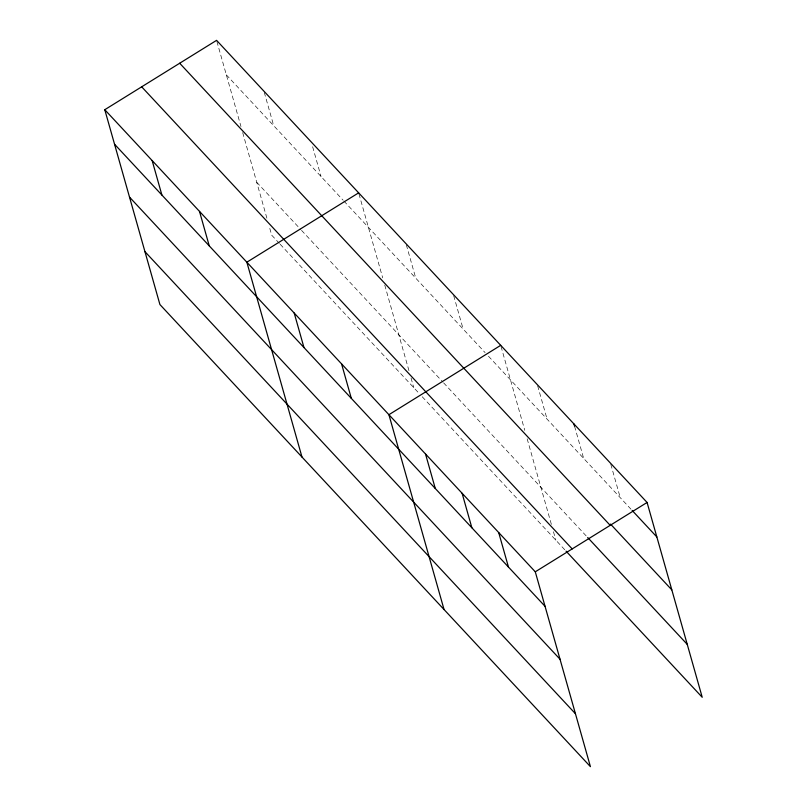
<?xml version="1.0" encoding="UTF-8"?>
<svg xmlns="http://www.w3.org/2000/svg" width="807" height="807" viewBox="0 0 807 807"><rect width="100%" height="100%" fill="white"/><g stroke="black" fill="none" stroke-linecap="round" stroke-linejoin="round"><path stroke-width="0.61" stroke-dasharray="4.04 3.03" d="M226.343 74.859L343.046 200.126M343.893 201.034L485.108 352.619M488.497 356.25L631.316 509.56M256.737 182.281L300.718 229.481M301.556 230.388L442.781 381.973M443.628 382.881L586.83 536.594M279.323 243.351L271.717 235.19L268.993 225.567M280.17 244.259L418.853 393.13M422.232 396.762L565.203 550.223M610.828 464.368L620.26 497.687M574.574 426.278L583.663 458.406M537.644 385.807L547.075 419.126M501.046 346.526L524.772 430.353M527.163 438.816L551.423 524.54M553.461 531.752L555.841 540.176M453.695 295.695L463.127 329.024M406.335 244.864L415.766 278.183M358.984 194.033L382.7 277.86M384.757 285.113L409.018 370.847M411.056 378.059L413.779 387.683M312.642 146.773L321.055 176.521M264.272 92.371L273.704 125.69M216.912 41.54L240.98 126.568M242.685 132.61L266.946 218.354"/><path stroke-width="1.21" d="M104.779 109.712L535.283 571.81L590.421 766.65L159.917 304.542L104.779 109.712L216.579 40.35L647.083 502.458L702.221 697.288L566.06 551.131M358.651 192.843L246.851 262.204L301.979 457.044M500.713 345.335L388.913 414.697L444.052 609.537M535.283 571.81L647.083 502.458M632.174 510.478L656.848 536.968M610.546 524.106L671.817 589.877M179.689 63.239L610.193 525.347M587.678 537.512L687.251 644.379M141.679 86.823L572.183 548.921M114.544 144.221L545.058 606.329M129.524 197.13L560.028 659.238M144.947 251.643L575.452 713.741M573.898 423.897L574.574 426.278M498.696 532.539L508.46 567.049M462.098 493.259L471.863 527.768M425.511 453.978L435.276 488.487M341.563 363.866L351.327 398.376M294.202 313.035L303.967 347.545M199.49 211.373L209.255 245.883M152.14 160.543L161.904 195.052"/></g></svg>
